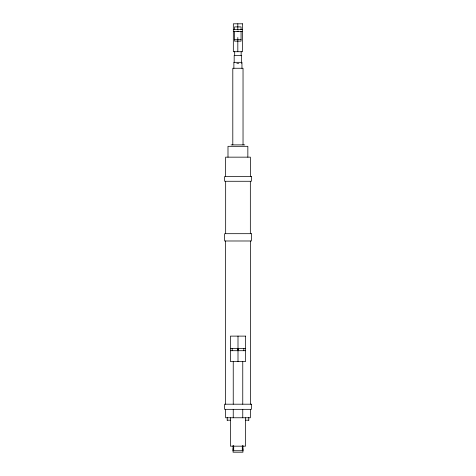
<?xml version="1.0" encoding="UTF-8"?>
<svg xmlns="http://www.w3.org/2000/svg" width="476" height="476" viewBox="0 0 476 476"><rect width="100%" height="100%" fill="white"/><g stroke="black" fill="none" stroke-linecap="round" stroke-linejoin="round"><path stroke-width="0.71" d="M233.698 448.547A0.696 0.369 0 0 1 233.121 448.803L233.698 448.808M233.698 450.474A0.696 0.369 0 0 1 233.121 450.73L242.879 450.73A0.696 0.369 0 0 1 242.302 450.474M233.276 29.429L242.361 29.429M233.276 31.505L242.361 31.505M234.573 39.681L241.064 39.681M236.87 63.296L238.809 63.296M241.516 63.296L241.665 55.442L234.174 55.442L234.174 62.582M231.033 144.888L244.801 144.888M230.455 348.367L245.545 348.367M230.455 350.705L245.545 350.705M227.207 420.183L230.455 420.183M245.545 420.183L248.793 420.183M242.302 448.916L242.879 448.916A0.696 0.369 0 0 1 242.302 448.66M250.376 176.501L250.376 157.157L225.624 157.157L225.624 176.501M250.376 240.987L250.376 404.201M250.376 409.33L250.376 417.767L225.624 417.767L225.624 409.33M250.334 181.273L250.334 233.686M248.793 417.458L248.793 420.338M247.847 157.157L247.847 146.316L227.992 146.316L227.992 157.157M245.545 417.767L245.545 446.173L230.455 446.173L230.455 417.767M243.819 348.367L243.819 350.705M243.034 144.888L243.034 68.264L232.8 68.264L232.8 144.888M242.95 445.554L242.95 452.2L233.05 452.2L233.05 445.554M242.879 448.916L242.879 450.73M242.76 361.599L242.76 404.201M242.76 409.33L242.76 417.767M242.302 445.685L242.302 450.736M241.963 68.264L241.963 62.326L233.877 62.326L233.877 68.264M241.154 51.711L241.154 55.442M241.064 29.732L241.064 26.906L234.573 26.906L234.573 29.75M241.064 31.202L241.064 41.132L234.573 41.132L234.573 31.172M238.649 348.367L238.649 350.705M238.464 31.053L238.464 31.505M238.405 348.367L238.405 350.705M238 336.115L238 348.367M238 350.705L238 361.599M237.821 23.8L237.821 29.429M237.821 37.485L237.821 51.711M237.595 348.367L237.595 350.705M237.351 348.367L237.351 350.705M237.203 31.053L237.203 31.505M234.686 51.711L234.686 55.442M233.698 445.667L233.698 450.736M233.24 361.599L233.24 404.201M233.24 409.33L233.24 417.767M233.121 448.803L233.121 450.73M232.181 348.367L232.181 350.705M227.207 417.458L227.207 420.338M225.666 181.273L225.666 233.686M225.624 240.987L225.624 404.201M242.51 23.8L233.329 23.8L233.329 51.711L242.51 51.711L242.51 23.8M251.358 176.501L224.642 176.501L224.642 181.273L251.358 181.273L251.358 176.501M251.358 233.686L224.642 233.686L224.642 240.987L251.358 240.987L251.358 233.686M245.545 336.115L230.455 336.115L230.455 361.599L245.545 361.599L245.545 336.115M238.161 348.688L237.839 348.688L237.839 350.384L238.161 350.384L238.161 348.688M251.411 404.201L224.589 404.201L224.589 409.33L251.411 409.33L251.411 404.201"/></g></svg>
